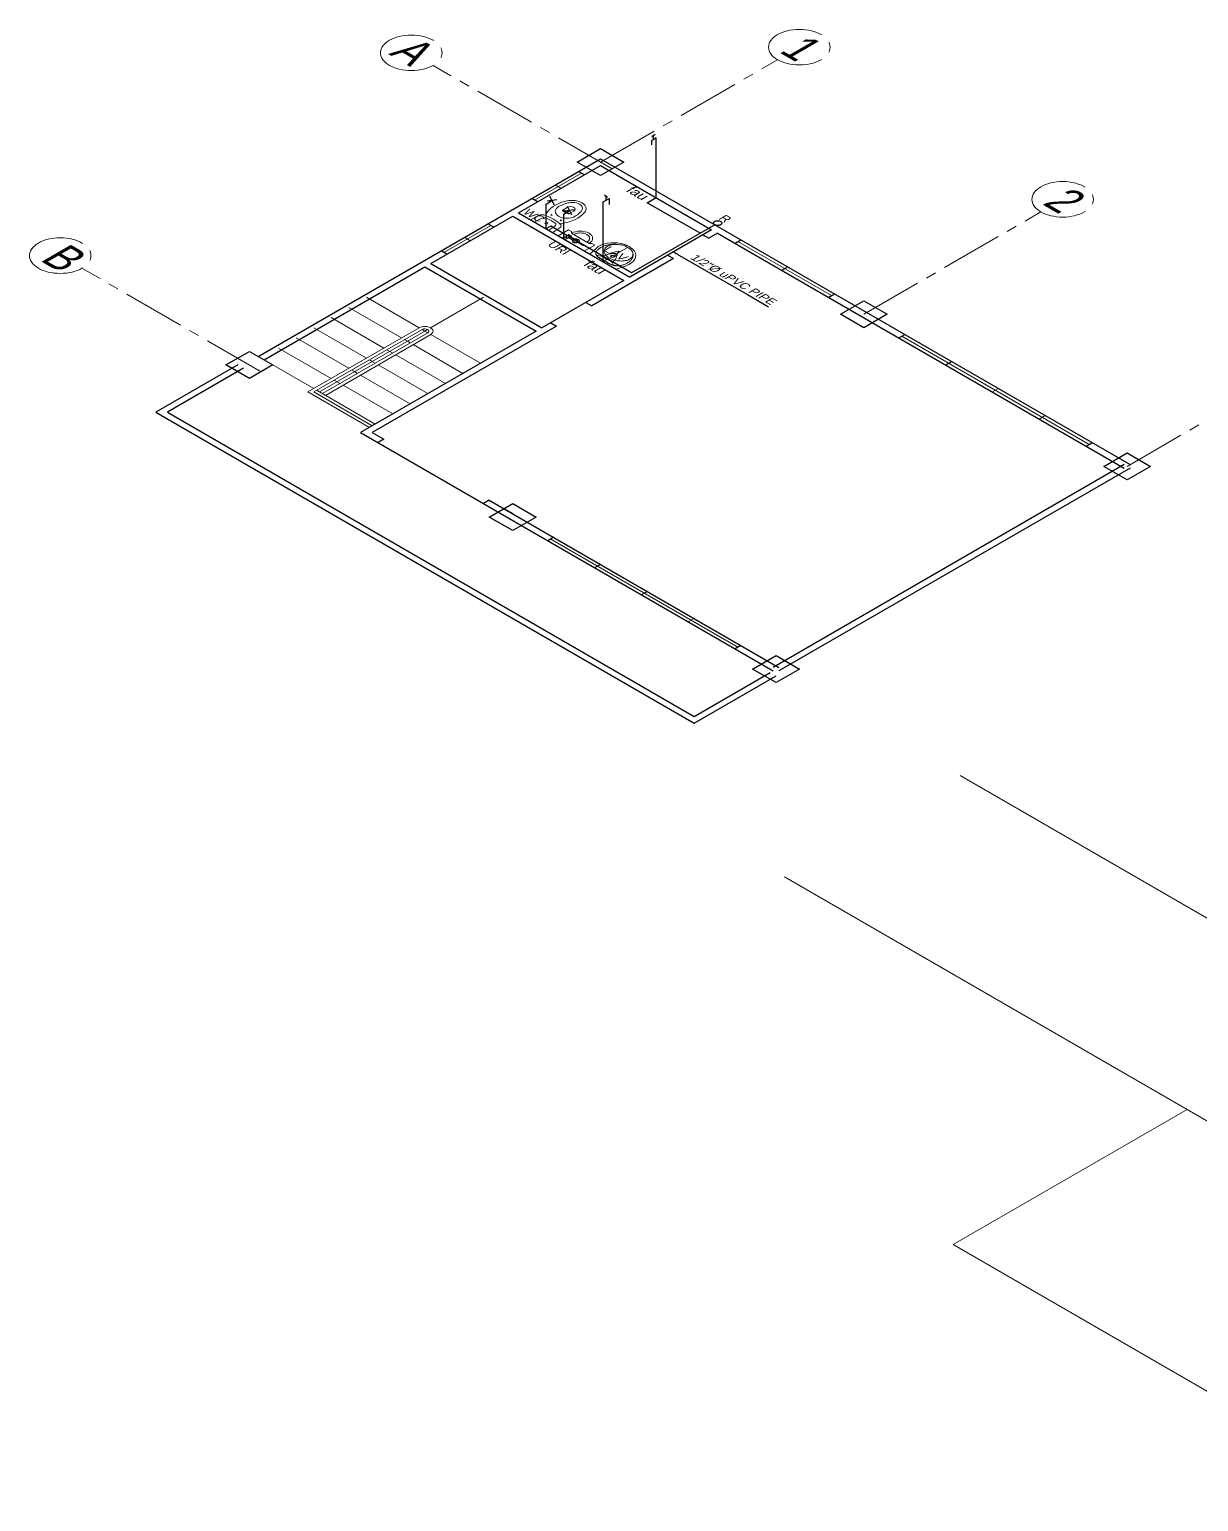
# Model space of a CAD drawing. Header units: metres. Extents: x -460 to 31334, y -1777 to 24987.
# Drawn here: x 65.62 to 79.75, y -921.31 to -903.53 of the extents above; entities that cross this region are included whole.
import ezdxf
from ezdxf import colors
from ezdxf.entities.mleader import LeaderData, LeaderLine
from ezdxf.enums import TextEntityAlignment as Align
from ezdxf.math import Vec2, Vec3

# ---------------------------------------------------------------- set-up
doc = ezdxf.new("R2010")
doc.units = ezdxf.units.M
doc.header["$MEASUREMENT"] = 0
for name, pattern in [('ACAD_ISO04W100', [30, 24, -3, 0, -3]), ('CENTER2', [1.125, 0.75, -0.125, 0.125, -0.125]), ('HIDDEN', [0.375, 0.25, -0.125])]:
    doc.linetypes.add(name, pattern=pattern)
for name, color, linetype, lineweight, true_color in [('00000000', 253, 'Continuous', 5, 0x828282), ('DW', 7, 'Continuous', 9, 0xff0a0a), ('WATER LINE', 7, 'ACAD_ISO04W100', 30, 0x0544ff)]:
    doc.layers.add(name, color=color, linetype=linetype, lineweight=lineweight, true_color=true_color)
for name, color, linetype in [('01 FURNITURE', 8, 'Continuous'), ('8', 8, 'Continuous'), ('FURN', 8, 'Continuous'), ('wall', 7, 'Continuous')]:
    doc.layers.add(name, color=color, linetype=linetype)
for name, color, linetype, lineweight in [('Arch_Door', 1, 'Continuous', 18), ('COLUMNS', 5, 'Continuous', 25), ('fix', 8, 'Continuous', 13)]:
    doc.layers.add(name, color=color, linetype=linetype, lineweight=lineweight)
doc.styles.add('AN100', font='ARIALN.TTF', dxfattribs={"height": 0.25})
doc.styles.add('ATTR', font='romans.shx', dxfattribs={"width": 0.8, "height": 1.199999999999995})
doc.styles.add('SAM', font='arial.ttf', dxfattribs={"height": 0.15})
doc.styles.get("Standard").update_dxf_attribs({"font": 'arial.ttf'})

# ---------------------------------------------------------------- blocks, each defined once
blk = doc.blocks.new('A$C1BDC7D92')
at = {"layer": 'fix', "linetype": 'Continuous', "transparency": 33554687}
for p, q in [((0.04254530193512096, 0.4785919977120443), (0.007283550179579379, 0.3317245532093125)), ((0.5225669771348862, 0.4785919977121011), (0.04254530193512096, 0.4785919977120443)), ((0.5225669771348862, 0.4785919977121011), (0.5578287288904562, 0.3317245532093693))]:
    blk.add_line(p, q, dxfattribs=at)
at = {"layer": 'fix', "transparency": 33554687}
for p, q in [((0.1929280256492802, 0.4022340186863289), (0.122052746902682, 0.4382214849903221)), ((0.3721887992942357, 0.4022340186863289), (0.4430255676618344, 0.438203018851425))]:
    blk.add_line(p, q, dxfattribs=at)
at = {"layer": 'fix', "linetype": 'Continuous', "transparency": 33554687}
for points in [[(0.1381236815637124, 0.07500706527349621), (0.1274796012439197, 0.0827453431808749), (0.1183589773842755, 0.09082338391198164), (0.1096415937008715, 0.0993472499968675), (0.1096415937008715, 0.0993472499968675), (0.1013520874147105, 0.1082980277752768), (0.09350725234858714, 0.1176539771372518), (0.08612183314912158, 0.1273924864842115), (0.07921057446293389, 0.1374910148786626), (0.07278831515165507, 0.1479270449369778), (0.06686977630818092, 0.1586780121680249), (0.06146974968663699, 0.1697213756342535), (0.05660300348739611, 0.181034570844588), (0.05660300348739611, 0.181034570844588), (0.05228341086836963, 0.1925947977703117), (0.04852126481773666, 0.2043782200179294), (0.04532596328115801, 0.2163607892100572), (0.04270688065059858, 0.2285184334155588), (0.040673414871776, 0.2408270571497155), (0.03923494033659836, 0.2532625649276383), (0.03840085499081169, 0.2658009083719435), (0.03818053322629567, 0.2784180155516651), (0.03818053322629567, 0.2784180155516651), (0.0385772725678919, 0.2910762475764272), (0.03956987464187023, 0.3036837919341906), (0.0411310170997865, 0.3161353398148776), (0.04323344825456843, 0.3283255117472663), (0.04584979865026639, 0.3401489753675264), (0.04895281659977968, 0.3515003747581318), (0.05251517975469255, 0.3622744011090049), (0.05650958932039885, 0.3723656513952278), (0.05650958932039885, 0.3723656513952278), (0.06091159650577538, 0.3816922998939276), (0.06570803476543574, 0.3902663119095564), (0.07088863466492512, 0.3981232064949722), (0.07644310321612124, 0.4052984320418318), (0.08236112387712069, 0.4118274840492973), (0.08863240365980118, 0.4177458344628349), (0.09524667312973634, 0.4230889552277404), (0.1021935921913268, 0.4278923418431759), (0.1021935921913268, 0.4278923418431759), (0.1094531401582231, 0.432189275756059), (0.11696612646017, 0.4360042293110951), (0.1246636328287138, 0.4393595550156988), (0.1324767409954575, 0.442277581823646), (0.1403364855844416, 0.4447805680272836), (0.1481739954347745, 0.4468908661340834), (0.1559202816167158, 0.4486307815439545), (0.1635064494155927, 0.4500226196568633), (0.1635064494155927, 0.4500226196568633), (0.1708835776955482, 0.4510921953813067), (0.1780828280659819, 0.451879149676131), (0.1851553357151658, 0.4524266330088835), (0.1921522829387925, 0.4527778429543901), (0.1991248284788583, 0.4529758828727495), (0.2061241075235785, 0.453063903231282), (0.2132013494762361, 0.4530850780512878), (0.2204076424175128, 0.4530825578002009), (0.2204076424175128, 0.4530825578002009), (0.2277779636641242, 0.4530915788859033), (0.2352822115253446, 0.4531157450319938), (0.2428741028851391, 0.4531508401174165), (0.2505073310737203, 0.453192577359971), (0.2581355894213857, 0.4532366699773434), (0.2657125712582911, 0.4532788782948387), (0.2731919934684868, 0.4533149155302567), (0.2805275493821568, 0.453340542008732), (0.2805275493821568, 0.453340542008732), (0.2876887604485887, 0.4533526721892827), (0.2947085548083521, 0.4533531668179762), (0.30163575938235, 0.4533451585434705), (0.3085191539839229, 0.453331662245489), (0.3154075184264684, 0.4533158341264425), (0.3223496089695743, 0.4533006890660545), (0.3293942760878963, 0.4532893361592301), (0.3365902524872695, 0.4532848845007607), (0.3365902524872695, 0.4532848845007607), (0.3439748473055317, 0.4532829530933782), (0.3515393927631862, 0.4532496245390689), (0.3592637739589293, 0.4531435149015692), (0.3671277817764178, 0.4529232637983114), (0.3751112777606238, 0.4525474637392222), (0.3831941470102151, 0.4519747778955434), (0.3913561568551245, 0.4511637987770882), (0.3995772159478292, 0.450073213108908), (0.3995772159478292, 0.450073213108908), (0.4078329932659699, 0.4486646753882155), (0.4160824817332127, 0.4469122058303014), (0.4242805288135116, 0.444792910191552), (0.4323819819707637, 0.4422838942282397), (0.4403416651151133, 0.4393622401430548), (0.4481144492642386, 0.4360050301385172), (0.4556551818820651, 0.4321893699710699), (0.4629186868787087, 0.4278923418431759), (0.4629186868787087, 0.4278923418431759), (0.4698656059402992, 0.4230889552277404), (0.4764798754102344, 0.4177458344628349), (0.4827511551929149, 0.4118274840492973), (0.4886691758539143, 0.4052984320418318), (0.4942236444051105, 0.3981232064949722), (0.4994042443045998, 0.3902663119095564), (0.5042006825642602, 0.3816922998939276), (0.5086026897496367, 0.3723656513952278), (0.5086026897496367, 0.3723656513952278), (0.512597099315343, 0.3622744011090617), (0.5161594624702559, 0.3515003747581886), (0.5192624804197692, 0.3401489753675833), (0.5218788308154672, 0.3283255117473232), (0.5239812619702491, 0.3161353398149345), (0.5255424044281938, 0.3036837919342474), (0.5265350065021721, 0.2910762475764841), (0.5269317458437683, 0.278418015551722), (0.5269317458437683, 0.278418015551722), (0.5267114240792523, 0.2658009083720003), (0.5258773387334372, 0.2532625649276952), (0.5244388641982596, 0.2408270571497724), (0.522405398419437, 0.2285184334156156), (0.5197863157888776, 0.216360789210114), (0.5165910142523273, 0.2043782200179862), (0.512828868201666, 0.1925947977703686), (0.5085092755826679, 0.181034570844588), (0.5085092755826679, 0.181034570844588), (0.503642529383427, 0.1697213756342535), (0.4982425027618547, 0.1586780121680249), (0.4923239639184089, 0.1479270449369778), (0.4859017046071301, 0.1374910148786626), (0.4789904459209424, 0.1273924864842115), (0.4716050267214769, 0.1176539771372518), (0.4637601916553535, 0.1082980277752199), (0.4554706853691926, 0.0993472499968675), (0.4554706853691926, 0.0993472499968675), (0.4467533016857885, 0.09082338391198164), (0.4376326778261443, 0.0827453431808749), (0.4269885975063517, 0.07500706527349621)], [(0.2825561395350178, 0.2341109883783474), (0.2825561395350178, 0.1687393727471544), (0.2825561395350178, 0.1034894122275887), (0.2825561395350462, 0.02549093816480763)]]:
    blk.add_lwpolyline(points, dxfattribs=at)
blk.add_lwpolyline([(0.3098981788576225, 0.2470679054892457, 0.133789), (0.3750050032468835, 0.3929243288865791, 0.453405), (0.363330469979104, 0.4062504274531875), (0.2017863549644119, 0.4062504274531875, 0.453405), (0.1901118216966324, 0.3929243288865791, 0.133789), (0.2552186460859218, 0.2470679054892457)], format="xyb", dxfattribs=at)
blk.add_lwpolyline([(0.2825561395350462, 0.02549093816480763, -0.08275700000000001), (0.2027402582294258, 0.03879268215536058, -0.09052400000000001), (0.1381236815637124, 0.07500706527349621, -0.104224), (0.09318743954995057, 0.1315275825903655, -0.116526), (0.07829779604298892, 0.1945495940288424, -0.116526), (0.09318743954992215, 0.2575716290210721, -0.104224), (0.1381236815637124, 0.3140921463379414, -0.09052400000000001), (0.2027402582293973, 0.350306529456077, -0.08275700000000001), (0.2825561395350178, 0.3636082734466299, -0.08275700000000001), (0.3623720208406382, 0.350306529456077, -0.09052400000000001), (0.4269885975063232, 0.3140921463379414, -0.104224), (0.4719248395201134, 0.2575716290210721, -0.116526), (0.4868144830270467, 0.1945495940288424, -0.116526), (0.4719248395201134, 0.1315275825903655, -0.104224), (0.4269885975063517, 0.07500706527349621, -0.09052400000000001), (0.3623720208406667, 0.03879268215536058, -0.08275700000000001)], format="xyb", close=True, dxfattribs=at)
at = {"layer": 'fix', "transparency": 33554687}
for points in [[(0.1598931159487051, 0.02495838790866856), (0.1703438670998878, 0.02120015178030599), (0.1795558795041643, 0.01804208872027857), (0.1877178657953209, 0.01541144119920546), (0.1950185621610387, 0.01323547524123114), (0.2016466341276555, 0.01144143331703162), (0.2077908414365766, 0.009956557897112361), (0.2136398731678923, 0.008708091451978817), (0.2193824184017501, 0.007623300005946021), (0.2252041513384313, 0.006637010336646654), (0.2312783333527477, 0.005714504218531147), (0.2377751638321115, 0.004828671287043562), (0.2448648657177728, 0.003952377623704706), (0.2527175912896666, 0.003058489310149071), (0.261503587042796, 0.002119895981763875), (0.2713930288108486, 0.001109463720126769), (0.2825561395350462, 8.216051128329127e-08)], [(0.4052191631213873, 0.02495838790866856), (0.3947684119701762, 0.02120015178030599), (0.3855563995659281, 0.01804208872027857), (0.3773944132747715, 0.01541144119920546), (0.3700937169090253, 0.01323547524123114), (0.3634656449424085, 0.01144143331703162), (0.3573214376334874, 0.009956557897112361), (0.3514724059021717, 0.008708091451978817), (0.3457298606683139, 0.007623300005946021), (0.3399081277316327, 0.006637010336646654), (0.3338339457173447, 0.005714504218531147), (0.3273371152379809, 0.004828671287043562), (0.3202474133523197, 0.003952377623704706), (0.3123946877803974, 0.003058489310149071), (0.3036086920272965, 0.002119895981763875), (0.2937192502592438, 0.001109463720126769), (0.2825561395350462, 8.216051128329127e-08)]]:
    blk.add_lwpolyline(points, dxfattribs=at)
at = {"layer": 'fix', "linetype": 'Continuous', "transparency": 33554687}
for radius in [0.02641541129848599, 0.0184907996858145]:
    blk.add_circle((0.2825561395350178, 0.3068917889413001), radius, dxfattribs=at)
for centre, radius, start, end in [((0.2667068927559342, 0.2694390203824923), 0.26679571299908, 166.4992690000541, 246.3994460000254), ((0.2825584242486343, 0.2694416112948375), 0.03533062291649003, 219.2954309999729, 320.7045690000346), ((0.2984053863141298, 0.2694390203824923), 0.26679571299908, 293.6005539999817, 13.50073099995299)]:
    blk.add_arc(centre, radius, start, end, dxfattribs=at)
at = {"layer": 'fix', "transparency": 33554687, "text_generation_flag": 4, "flags": 1}
for tag, p in [('ASCOLOR', (0.2825561395350178, 0.4687779279395841)), ('ASCATNO', (0.2825561395350178, 0.4785919977121011)), ('ASNAME', (0.2825561395350178, 0.4736849746027474))]:
    blk.add_attdef(tag, text='', height=0.002944218576374169, rotation=180.0000000000033, dxfattribs=at).set_placement(p, align=Align.MIDDLE)
blk = doc.blocks.new('A$C760102CB')
at = {"layer": 'fix', "transparency": 33554687}
for p, q in [((0.07077449984353734, 0.6902958140708506), (0.07714001071144594, 0.5789642531890422)), ((0.3084237073126133, 0.5783986963797361), (0.315333615806594, 0.689697794849053))]:
    blk.add_line(p, q, dxfattribs=at)
for points in [[(0.01096697901812149, 0.5520758759230375, 0.3135723982322037), (0.04619371872831834, 0.5071372089441866, 0.1489832396669294), (0.3390183547089691, 0.506421166472137, 0.3135723982322046), (0.3744644483595039, 0.5511870174668729), (0.3830534897788311, 0.6895321998745203), (0.003054625871300232, 0.6904614090453833)], [(0.3333941374949063, 0.2560034436173737, 0.9972522831424578), (0.05059318528947188, 0.2566949755419046, 0.05426793623571444), (0.05882957047288073, 0.1771939669270068, 0.04023542247794955), (0.07494108896207763, 0.1236121447291225, 0.1199677740123445), (0.1119745953983511, 0.07077301689423621, 0.1815163487251611), (0.1914663592397119, 0.04070971184410155, 0.1815163487251775), (0.2711041989314253, 0.07038389798253775, 0.1199677740123248), (0.3083956754344399, 0.1230412793811411, 0.04023542247800425), (0.3247690464413608, 0.1765436665154994, 0.05426793623566524)], [(0.2483492373066838, 0.2714048284105957, 0.3539670662882815), (0.2404575609180029, 0.2812045100145042, 0.1053764790240171), (0.1433321696749772, 0.2814420103095472, 0.3539670662882806), (0.1353926617230172, 0.2716810405254364), (0.1352004039144958, 0.1930574683938175, 0.9999999999999999), (0.2481569794981624, 0.1927812560461462)]]:
    blk.add_lwpolyline(points, format="xyb", close=True, dxfattribs=at)
blk.add_lwpolyline([(0.07178464979369892, 0.4999969785567373, 0.2041988174481841), (0.00918933055800153, 0.1766095110215247, 0.04023542247794901), (0.02765124342840863, 0.1152110183611512, 0.1199677740123337), (0.07847709609632147, 0.04269307502545416, 0.1815163487251727), (0.1913668092383887, -1.132721081376076e-06, 0.1815163487251727), (0.3044639709914918, 0.04214047058485448, 0.1199677740123337), (0.3556438691957737, 0.1144089796580374, 0.04023542247794901), (0.3744058344091172, 0.1757164488080889, 0.2041988174481842), (0.3133928098759498, 0.4994061752222478)], format="xyb", dxfattribs=at)
for centre, radius in [((0.1928519101493293, 0.6073289376217872), 0.0175), ((0.1124423856526846, 0.4399522156454623), 0.0075), ((0.2724419071018929, 0.4395609695930034), 0.0075)]:
    blk.add_circle(centre, radius, dxfattribs=at)
for centre, radius, start, end in [((0.1270584825106198, 0.5818183997180313), 0.05000000000000427, 183.2723897021073, 260.6543992621866), ((0.2585197903827066, 0.581496937898919), 0.05000000000000433, 279.0653911296747, 356.4474006897433), ((0.1937809158262098, 0.9872444726061076), 0.4608797678611249, 260.6543992621928, 279.0653911296685), ((0.1913376653246814, 0.05345720308832824), 0.219076441019784, 74.92018441197983, 104.7996059798708)]:
    blk.add_arc(centre, radius, start, end, dxfattribs=at)
blk = doc.blocks.new('Urinal Toilet 2 PV')
for p, q in [((3.850000000000136, 0), (6.650000000000091, 0)), ((-9, -7), (-7, -7)), ((-7, -7), (-6, -6)), ((-6, -6), (6, -6)), ((-0.9800000000000182, -2.650099999999952), (-4.899999999999864, -2.650099999999952)), ((-4.899999999999864, -3.350000000000023), (-0.9800000000000182, -3.350000000000023)), ((0.7730000000001382, -2.299999999999955), (4.549999999999955, -2.299999999999955)), ((4.549999999999955, -3.700000000000045), (0.7840000000001055, -3.700000000000045)), ((4.200000000000045, -0.3500000000000227), (6.299999999999955, -0.3500000000000227)), ((4.200000000000045, -1.600000000000023), (4.200000000000045, -1.950000000000045)), ((6.299999999999955, -1.600000000000023), (4.200000000000045, -1.600000000000023)), ((4.200000000000045, -1.950000000000045), (6.299999999999955, -1.950000000000045)), ((4.200000000000045, -4.049999999999955), (4.200000000000045, -4.400099999999952)), ((6.299999999999955, -4.049999999999955), (4.200000000000045, -4.049999999999955)), ((4.200000000000045, -4.400099999999952), (6.299999999999955, -4.400099999999952)), ((4.549999999999955, -0.3500000000000227), (4.549999999999955, -1.600000000000023)), ((4.549999999999955, -1.950000000000045), (4.549999999999955, -4.049999999999955)), ((5.950000000000045, -1.600000000000023), (5.950000000000045, -0.3500000000000227)), ((5.950000000000045, -4.049999999999955), (5.950000000000045, -1.950000000000045)), ((6, -6), (7, -7)), ((6.299999999999955, -1.950000000000045), (6.299999999999955, -1.600000000000023)), ((6.299999999999955, -4.400099999999952), (6.299999999999955, -4.049999999999955)), ((7, -7), (9, -7))]:
    blk.add_line(p, q)
blk.add_lwpolyline([(-9, -7), (-9, 0), (9, 0), (9, -7)])
blk.add_circle((0, -3), 1.05)
for centre, radius, start, end in [((4.215000000000146, 0.01539999999999964), 0.3656898, 182.4084, 267.5916), ((6.285000000000082, 0.01539999999999964), 0.3656898, 272.4084, 357.5916), ((0, -6), 6, 180, 0), ((-4.899999999999864, -3), 0.35, 90, 270), ((0, -6), 4.5, 180, 0), ((0, -3), 1.75, 22.85047, 168.577), ((0, -3), 1.75, 191.8763, 336.5863)]:
    blk.add_arc(centre, radius, start, end)
at = {"style": 'ATTR', "width": 0.8, "flags": 9}
blk.add_attdef('ESTCODE', (0, 0), '', height=3.60021972795974e-07, dxfattribs=at)

msp = doc.modelspace()

# ---------------------------------------------------------------- hatches: boundary and pattern name
at = {"layer": 'COLUMNS', "true_color": 0x808080, "extrusion": (0, 0.8164965809277261, 0.5773502691896257)}
h = msp.add_hatch(color=8, dxfattribs=at)
h.dxf.hatch_style = 1
h.paths.add_polyline_path([(-72.51749586560538, 1016.039129164975), (-72.80033857808007, 1016.32197187745), (-72.5174958656055, 1016.604814589925), (-72.23465315313081, 1016.32197187745)])
h = msp.add_hatch(color=8, dxfattribs=at)
h.dxf.hatch_style = 1
h.paths.add_polyline_path([(-75.69947638094493, 1019.221109680315), (-75.9823190934195, 1019.503952392789), (-75.69947638094493, 1019.786795105264), (-75.41663366847035, 1019.503952392789)])
h = msp.add_hatch(color=8, dxfattribs=at)
h.dxf.hatch_style = 1
h.paths.add_polyline_path([(-68.27485517848606, 1020.281769852095), (-68.55769789096075, 1020.564612564569), (-68.27485517848618, 1020.847455277044), (-67.99201246601149, 1020.564612564569)])
h = msp.add_hatch(color=8, dxfattribs=at)
h.dxf.hatch_style = 1
h.paths.add_polyline_path([(-78.88145689628436, 1022.403090195654), (-79.16429960875894, 1022.685932908129), (-78.88145689628436, 1022.968775620603), (-78.59861418380979, 1022.685932908129)])
h = msp.add_hatch(color=8, dxfattribs=at)
h.dxf.hatch_style = 1
h.paths.add_polyline_path([(-71.45683569382561, 1023.463750367434), (-71.73967840630019, 1023.746593079909), (-71.45683569382561, 1024.029435792383), (-71.17399298135103, 1023.746593079909)])
h = msp.add_hatch(color=8, dxfattribs=at)
h.dxf.hatch_style = 1
h.paths.add_polyline_path([(-74.63881620916504, 1026.645730882773), (-74.92165892163962, 1026.928573595248), (-74.63881620916504, 1027.211416307723), (-74.35597349669047, 1026.928573595248)])

# ---------------------------------------------------------------- linework, layer by layer
at = {"color": 8, "lineweight": 9, "ltscale": 10, "true_color": 0x808080, "extrusion": (0, 0.8164965809277261, 0.5773502691896258)}
for points, elevation in [([(-70.32556099874262, 1019.78689126008), (-69.68906874085906, 1019.150399002197)], -389.9073820371593), ([(-70.46436853747377, 1019.789312767955), (-71.10328230323216, 1019.150399002197)], -389.9073820371593), ([(-70.39617552204561, 1019.857505783383), (-69.12338331591002, 1021.130297989519)], -389.9073820371593), ([(-70.21939882674894, 1020.104993156799), (-70.18404348768968, 1020.069637817739)], -389.9073820371594), ([(-70.39617552204561, 1019.857505783383), (-70.36082018298623, 1019.822150444324)], -389.9073820371594), ([(-70.39617552204561, 1019.857505783383), (-70.42901442330674, 1019.824666882122)], -389.9073820371592), ([(-70.43153086110487, 1019.892861122443), (-70.39617552204561, 1019.857505783383)], -389.9073820371594), ([(-71.06792696417278, 1020.529257225511), (-70.46679004534849, 1019.928120306686)], -389.9073820371593), ([(-70.00726679239301, 1020.317125191154), (-69.97191145333375, 1020.281769852095)], -389.9073820371593), ([(-70.64366289546092, 1020.953521294222), (-70.04262213145239, 1020.352480530214)], -389.9073820371593), ([(-70.85579492981685, 1020.741389259867), (-70.25475416580832, 1020.140348495858)], -389.9073820371593), ([(-69.58300272368115, 1020.741389259867), (-69.54764738462188, 1020.706033920807)], -389.9073820371593), ([(-69.79513475803708, 1020.52925722551), (-69.75977941897781, 1020.493901886451)], -389.9073820371593), ([(-70.43153086110499, 1021.165653328578), (-69.83049009709646, 1020.56461256457)], -389.9073820371594), ([(-69.37087068932522, 1020.953521294222), (-69.33551535026595, 1020.918165955163)], -389.9073820371593), ([(-70.00726679239312, 1021.58991739729), (-69.4062260283846, 1020.988876633282)], -389.9073820371594), ([(-70.21939882674906, 1021.377785362934), (-69.61835806274053, 1020.776744598926)], -389.9073820371593), ([(-69.7951347580372, 1021.802049431646), (-69.12338331591002, 1021.130297989519)], -389.9073820371593)]:
    msp.add_lwpolyline(points, dxfattribs=dict(at, elevation=elevation))
at = {"color": 8, "linetype": 'HIDDEN', "lineweight": 9, "ltscale": 10, "true_color": 0x808080, "extrusion": (0, 0.8164965809277261, 0.5773502691896258)}
for points, elevation in [([(-70.11333280957092, 1019.99892713962), (-69.47693670650312, 1019.362531036553)], -389.9073820371593), ([(-69.9012007752151, 1020.211059173976), (-69.26480467214719, 1019.574663070909)], -389.9073820371594), ([(-69.47693670650324, 1020.635323242688), (-68.84054060343533, 1019.99892713962)], -389.9073820371594), ([(-69.68906874085906, 1020.423191208333), (-69.05267263779126, 1019.786795105264)], -389.9073820371593), ([(-70.18404348768968, 1020.069637817739), (-70.1486881486303, 1020.03428247868)], -389.9073820371593), ([(-69.26480467214719, 1020.847455277044), (-68.6284085690794, 1020.211059173976)], -389.9073820371593), ([(-69.97191145333375, 1020.281769852095), (-69.93655611427437, 1020.246414513036)], -389.9073820371594), ([(-69.05267263779137, 1021.0595873114), (-68.41627653472347, 1020.423191208332)], -389.9073820371594), ([(-69.54764738462188, 1020.706033920807), (-69.5122920455625, 1020.670678581748)], -389.9073820371593), ([(-69.75977941897781, 1020.493901886451), (-69.72442407991844, 1020.458546547392)], -389.9073820371594), ([(-69.33551535026595, 1020.918165955163), (-69.30016001120657, 1020.882810616104)], -389.9073820371594), ([(-69.12338331591002, 1021.130297989519), (-69.08802797685064, 1021.094942650459)], -389.9073820371593)]:
    msp.add_lwpolyline(points, dxfattribs=dict(at, elevation=elevation))
at = {"color": 8, "lineweight": 5, "ltscale": 10, "true_color": 0x808080, "extrusion": (0, 0.8164965809277261, 0.5773502691896258), "elevation": -389.9073820371593}
for points in [[(-70.32556099874262, 1019.78689126008, -0.9657080758824064), (-70.46679004534849, 1019.928120306686, -0.9288243907386595)], [(-70.36082018298623, 1019.822150444324, -0.928824390738871), (-70.43153086110487, 1019.892861122443, 0.3686099912507382)]]:
    msp.add_lwpolyline(points, format="xyb", dxfattribs=at)
at = {"color": 8, "lineweight": 5, "ltscale": 10, "true_color": 0x808080, "extrusion": (0, 0.8164965809277261, 0.5773502691896258)}
for points, elevation in [([(-69.72442407991855, 1021.872760109765), (-68.98196195967262, 1021.130297989519), (-70.32546484392697, 1019.786795105265)], -389.9073820371594), ([(-70.36082018298623, 1019.822150444324), (-69.05267263779126, 1021.130297989519), (-69.75977941897781, 1021.837404770705)], -389.9073820371593), ([(-70.43153086110487, 1019.892861122443), (-69.15873865496928, 1021.165653328578)], -389.9073820371593), ([(-70.46688620016425, 1019.928216461502), (-69.19409399402866, 1021.201008667638)], -389.9073820371594)]:
    msp.add_lwpolyline(points, dxfattribs=dict(at, elevation=elevation))
at = {"color": 8, "true_color": 0x808080, "extrusion": (0, 0.8164965809277261, 0.5773502691896258), "elevation": -389.9073820371594}
for points in [[(-68.133433822249, 1020.56461256457), (-67.14348432858742, 1021.554562058231), (-73.64886671550357, 1028.059944445147), (-74.63881620916516, 1027.069994951486)], [(-68.20414450036765, 1020.635323242688), (-67.28490568482482, 1021.554562058231), (-73.64886671550369, 1027.91852308891), (-74.56810553104651, 1026.999284273367)]]:
    msp.add_lwpolyline(points, dxfattribs=at)
at = {"layer": '00000000', "extrusion": (0, 0.8164965809277261, 0.5773502691896258)}
for points, elevation in [([(-81.72858579465662, 1034.018343202369), (-76.86449557953415, 1029.154252987247)], -389.9073820371593), ([(-74.74317523597495, 1031.275573330806), (-79.6072654510973, 1036.139663545928)], -389.9073820371594), ([(-79.6072654510973, 1036.139663545929), (-76.77883832635109, 1038.968090670675), (-82.15284986336883, 1044.342102207693), (-84.98127698811504, 1041.513675082947)], -389.9073820371593), ([(-84.98127698811504, 1041.513675082947), (-79.6072654510973, 1036.139663545928)], -389.9073820371594)]:
    msp.add_lwpolyline(points, dxfattribs=dict(at, elevation=elevation))
at = {"layer": '01 FURNITURE', "color": 8, "linetype": 'CENTER2', "lineweight": 9, "true_color": 0x808080, "extrusion": (0, 0.8164965809277261, 0.5773502691896258)}
for p, q in [((72.51749586553899, -905.1318083584226, 604.7102831812377), (74.65815787632073, -903.8958965703941, 602.9624399687111)), ((75.69947637699852, -906.9689256684679, 607.3083593967741), (77.83982750711971, -905.7331933674724, 605.5607700172438)), ((78.88145689190151, -908.8060429753034, 609.9064356077713), (81.02149713686106, -907.5704901639397, 608.1591000649125))]:
    msp.add_line(p, q, dxfattribs=at)
for points, elevation in [([(-72.65891721494995, 1016.46339324058), (-70.49401342493832, 1014.298489450569)], -389.9073820371593), ([(-68.41824866355603, 1020.708006041445), (-66.25137274880922, 1018.541130126698)], -389.9073820371594)]:
    msp.add_lwpolyline(points, dxfattribs=dict(at, elevation=elevation))
for centre in [(-74.92114445471304, 1013.918323288279, -389.9073820371594), (-70.23102717520283, 1014.035503200833, -389.9073820371593), (-78.10281060119985, 1017.100611204409, -389.9073820371594), (-65.98838649907373, 1018.278143876962, -389.9073820371595)]:
    msp.add_circle(centre, 0.371918721093607, dxfattribs=at)
at = {"layer": 'COLUMNS', "color": 8, "true_color": 0x808080, "extrusion": (0, 0.8164965809277261, 0.5773502691896258)}
for points, elevation in [([(-72.51749586560527, 1016.039129164976), (-72.80033857807985, 1016.321971877451), (-72.51749586560527, 1016.604814589925), (-72.2346531531307, 1016.321971877451)], -389.9073820371594), ([(-75.6994763809447, 1019.221109680316), (-75.98231909341928, 1019.50395239279), (-75.6994763809447, 1019.786795105264), (-75.41663366847013, 1019.50395239279)], -389.9073820371593), ([(-68.27485517848595, 1020.281769852095), (-68.55769789096053, 1020.56461256457), (-68.27485517848595, 1020.847455277044), (-67.99201246601137, 1020.56461256457)], -389.9073820371594), ([(-78.88145689628413, 1022.403090195655), (-79.16429960875871, 1022.685932908129), (-78.88145689628413, 1022.968775620604), (-78.59861418380956, 1022.685932908129)], -389.9073820371592), ([(-71.45683569382538, 1023.463750367435), (-71.73967840629996, 1023.746593079909), (-71.45683569382538, 1024.029435792384), (-71.1739929813508, 1023.746593079909)], -389.9073820371596), ([(-74.63881620916482, 1026.645730882774), (-74.92165892163939, 1026.928573595249), (-74.63881620916482, 1027.211416307724), (-74.35597349669024, 1026.928573595249)], -389.9073820371594)]:
    msp.add_lwpolyline(points, close=True, dxfattribs=dict(at, elevation=elevation))
at = {"layer": 'DW', "color": 8, "true_color": 0x808080, "extrusion": (0, 0.8164965809277261, 0.5773502691896258)}
for points, elevation in [([(-72.28768616171953, 1016.551781581336), (-71.72200073677038, 1017.117467006286)], -389.9073820371594), ([(-72.04019878830422, 1016.86997963287), (-71.96948811018558, 1016.799268954752)], -389.9073820371593), ([(-70.62598522593123, 1018.213482517124), (-71.1916706508805, 1017.647797092176)], -389.9073820371593), ([(-70.94418327746507, 1017.965995143709), (-70.87347259934643, 1017.895284465591)], -389.9073820371594), ([(-74.17919680139335, 1017.983672813239), (-75.31056765129188, 1019.115043663138)], -389.9073820371593), ([(-74.70952688728335, 1018.584713577248), (-74.78023756540188, 1018.514002899129)], -389.9073820371594), ([(-78.42183748851267, 1022.226313500358), (-76.15909578871572, 1019.963571800562)], -389.9073820371594), ([(-76.68942587460572, 1020.56461256457), (-76.76013655272425, 1020.493901886452)], -389.9073820371593), ([(-77.25511129955498, 1021.130297989519), (-77.32582197767351, 1021.059587311401)], -389.9073820371593), ([(-77.82079672450413, 1021.695983414469), (-77.89150740262266, 1021.62527273635)], -389.9073820371594), ([(-74.17919680139369, 1026.468954187477), (-71.91645510159674, 1024.206212487681)], -389.9073820371593), ([(-72.51749586560538, 1024.73654257357), (-72.44678518748674, 1024.807253251689)], -389.9073820371594), ([(-73.08318129055465, 1025.30222799852), (-73.01247061243589, 1025.372938676638)], -389.9073820371594), ([(-73.6488667155038, 1025.867913423469), (-73.57815603738516, 1025.938624101587)], -389.9073820371592)]:
    msp.add_lwpolyline(points, dxfattribs=dict(at, elevation=elevation))
at = {"layer": 'wall', "color": 8, "true_color": 0x808080, "extrusion": (0, 0.8164965809277261, 0.5773502691896258)}
for points, elevation in [([(-68.38092119566386, 1020.387835869273), (-72.51749586560516, 1016.251261199332), (-78.9168122353434, 1022.65057756907)], -389.9073820371593), ([(-71.52754637194391, 1017.382632049231), (-72.51749586560516, 1016.392682555569), (-73.86099874985962, 1017.736185439824)], -389.9073820371593), ([(-72.3230415007788, 1016.587136920396), (-72.25233082266016, 1016.516426242277)], -389.9073820371594), ([(-71.75735607582965, 1017.152822345345), (-71.686645397711, 1017.082111667226)], -389.9073820371593), ([(-70.46688620016414, 1018.44329222101), (-71.45683569382538, 1017.453342727349)], -389.9073820371594), ([(-71.22702598993976, 1017.683152431235), (-71.15631531182112, 1017.612441753116)], -389.9073820371593), ([(-71.45683569382538, 1017.453342727349), (-72.80033857807985, 1018.796845611603)], -389.9073820371593), ([(-71.52754637194391, 1017.382632049231), (-72.87104925619838, 1018.726134933485)], -389.9073820371593), ([(-73.86099874985962, 1017.736185439824), (-72.87104925619838, 1018.726134933485)], -389.9073820371593), ([(-73.7549327326816, 1017.842251457002), (-73.82564341080024, 1017.912962135121)], -389.9073820371593), ([(-73.93170942797826, 1017.806896117942), (-73.82564341080024, 1017.912962135121)], -389.9073820371593), ([(-73.93170942797826, 1017.806896117942), (-78.84610155722476, 1022.721288247189)], -389.9073820371592), ([(-70.6613405649905, 1018.248837856184), (-70.59062988687185, 1018.178127178065)], -389.9073820371594), ([(-74.14384146233408, 1018.019028152298), (-74.21455214045261, 1017.94831747418)], -389.9073820371592), ([(-68.4516318737825, 1020.458546547392), (-70.3961755220455, 1018.514002899129)], -389.9073820371593), ([(-70.3961755220455, 1018.514002899129), (-71.73967840629996, 1019.857505783383)], -389.9073820371594), ([(-70.46688620016414, 1018.44329222101), (-71.8103890844186, 1019.786795105265)], -389.9073820371594), ([(-73.40137934208826, 1018.337226203832), (-72.41142984842725, 1019.327175697493)], -389.9073820371593), ([(-73.33066866396962, 1018.266515525714), (-73.40137934208826, 1018.337226203832)], -389.9073820371593), ([(-74.70952688728335, 1018.584713577248), (-74.78023756540188, 1018.514002899129)], -389.9073820371594), ([(-72.80033857807985, 1018.796845611603), (-71.8103890844186, 1019.786795105265)], -389.9073820371594), ([(-75.27521231223261, 1019.150399002197), (-75.34592299035114, 1019.079688324078)], -389.9073820371594), ([(-72.3407191703086, 1019.256465019375), (-72.41142984842725, 1019.327175697493)], -389.9073820371593), ([(-71.98716577971527, 1019.751439766205), (-69.75977941897759, 1021.978826126943), (-69.90042028157586, 1022.119466989541)], -389.9073820371594), ([(-71.91645510159663, 1019.680729088087), (-71.98716577971527, 1019.751439766205)], -389.9073820371593), ([(-71.73967840629996, 1019.857505783383), (-69.61835806274041, 1021.978826126943), (-74.60346087010555, 1026.963928934308)], -389.9073820371593), ([(-76.12374044965645, 1019.998927139621), (-76.19445112777498, 1019.928216461502)], -389.9073820371594), ([(-76.68942587460572, 1020.56461256457), (-76.76013655272425, 1020.493901886452)], -389.9073820371593), ([(-69.90042028157586, 1022.119466989541), (-69.82970960345733, 1022.19017766766)], -389.9073820371594), ([(-78.3864821494534, 1022.261668839418), (-78.45719282757193, 1022.190958161299)], -389.9073820371594), ([(-78.84610155722487, 1022.65057756907), (-74.60346087010555, 1026.89321825619)], -389.9073820371594), ([(-78.91681223534351, 1022.721288247189), (-74.6741715482242, 1026.963928934308)], -389.9073820371593), ([(-71.17321248771157, 1023.392259195677), (-71.10250180959304, 1023.462969873796)], -389.9073820371594), ([(-71.17321248771157, 1023.392259195677), (-74.67417154822408, 1026.89321825619)], -389.9073820371594), ([(-71.35076967664736, 1023.569816384613), (-71.45683569382527, 1023.675882401791)], -389.9073820371594), ([(-71.95181044065612, 1024.170857148621), (-71.88109976253747, 1024.24156782674)], -389.9073820371594), ([(-72.51749586560538, 1024.73654257357), (-72.44678518748674, 1024.807253251689)], -389.9073820371594), ([(-74.21455214045307, 1026.433598848418), (-74.14384146233442, 1026.504309526537)], -389.9073820371593)]:
    msp.add_lwpolyline(points, dxfattribs=dict(at, elevation=elevation))
at = {"layer": 'WATER LINE', "transparency": 33554687}
for points, elevation in [([(73.13698428643175, -904.8222427467429), (73.17977143665627, -904.7960923123292)], 605.316500964136), ([(73.1583778615439, -904.8591675295359), (73.1583778615439, -904.8091675295359)], 605.316500964136), ([(73.18924730773239, -905.5604690635857), (73.18924730773239, -904.8386971982668), (73.14139185792925, -904.8704313895614), (73.13405775365055, -904.8744258858571), (73.13329227773175, -904.9210133846143)], 605.316500964136), ([(72.56654534076245, -905.5286090186712), (72.60393282562825, -905.5552788341199)], 606.4100615157283), ([(71.86283349384587, -905.9377589043803), (71.86283349384587, -905.6377589043803), (71.93065079368102, -905.5956232176071)], 605.8500693739334), ([(71.98943992290708, -905.5880351022232), (71.87168380769458, -905.6031181090101)], 605.8500693739334), ([(71.90335384455057, -905.5429129101798), (71.95794774281148, -905.6483335250344)], 605.8500693739334), ([(72.11459447574096, -905.6648729674332), (72.16918837400188, -905.7702935822879)], 606.0225469409688), ([(72.54843400845778, -906.3337331452549), (72.54843400845778, -905.6119612799359), (72.62204415793315, -905.5719265728551), (72.62204415793315, -905.5719265728551), (72.6219519996672, -905.64213286685)], 606.4100615157283), ([(72.58523908319546, -905.5919439263955), (72.58523908319546, -905.5419439263956)], 606.4100615157283), ([(72.07407412503626, -906.0597189616337), (72.07407412503626, -905.7597189616338), (72.14189142487142, -905.7175832748605)], 606.0225469409688), ([(72.20068055409747, -905.7099951594766), (72.08292443888497, -905.7250781662635)], 606.0225469409688)]:
    msp.add_lwpolyline(points, dxfattribs=dict(at, elevation=elevation))
at = {"layer": 'WATER LINE', "extrusion": (0, 0.8164965809277261, 0.5773502691896258), "elevation": -389.9073820371593}
for points in [[(-73.72199568878966, 1017.80931441311), (-73.08318129055442, 1017.170500014874), (-73.18924730773244, 1017.064433997697)], [(-73.89877296604664, 1017.632537135853), (-72.89114522089585, 1018.640164881004), (-71.91586650243528, 1017.664886162543), (-71.86283349384587, 1017.717919171132)], [(-72.59616266833439, 1018.356037817216), (-72.54855743971223, 1018.40364324305)]]:
    msp.add_lwpolyline(points, dxfattribs=at)
at = {"layer": 'WATER LINE', "extrusion": (0, 0.8164965809277261, 0.5773502691896258)}
msp.add_circle((-73.93392486735308, 1017.596979522961, -389.9073820371594), 0.05, dxfattribs=at)

# ---------------------------------------------------------------- block references
at = {"layer": 'fix', "color": 8, "lineweight": 18, "true_color": 0x808080, "transparency": 33554687, "extrusion": (0, 0.8164965809277261, 0.5773502691896258), "rotation": 315.000118677427}
for name, p, xscale, yscale, zscale in [('Urinal Toilet 2 PV', (-72.16688208230062, 1018.021967759586, -389.9073820371594), 0.025, 0.025, 0.025), ('A$C1BDC7D92', (-73.04944226826387, 1018.274639711703, -389.9073820371594), 0.9306419416356421, 0.9306419416356421, 0.9306419416356421)]:
    msp.add_blockref(name, p, dxfattribs=dict(at, xscale=xscale, yscale=yscale, zscale=zscale))
at = {"layer": 'FURN', "color": 8, "lineweight": 18, "true_color": 0x808080, "transparency": 33554687, "extrusion": (0, 0.8164965809277261, 0.5773502691896258), "rotation": 315.2258194888934}
msp.add_blockref('A$C760102CB', (-72.42834274360098, 1017.306557113098, -389.9073820371594), dxfattribs=at)

# ---------------------------------------------------------------- texts
at = {"transparency": 33554687, "extrusion": (0, 0.8164965809277261, 0.5773502691896258), "attachment_point": 3, "text_direction": (0.7071067811865476, -0.408248290463863, 0.5773502691896257), "style": 'SAM'}
for s, insert, char_height, width in [('fau', (73.12601927138837, -905.5366317636006, 605.3047209208975), 0.15, 0.3685779589381184), ('WC', (71.86419391400443, -905.8109825488671, 605.5861054192065), 0.125, 0.4770395447013698), ('R', (74.11449608354519, -905.814434012945, 605.675661639887), 0.125, 0.179860979500063), ('URI', (72.16744886722506, -906.2052978551086, 606.2284265865162), 0.125, 0.4770395447013698), ('LAV', (72.86549178413475, -906.2767753634412, 606.3713908800605), 0.125, 0.4770395447013698), ('fau', (72.61067868385385, -906.4316400800199, 606.5586007374197), 0.15, 0.3685779589381184), ('1/2"%%C uPVC PIPE', (74.66544204967374, -906.8106964517276, 607.0845894924965), 0.125, 2.337237613061717)]:
    msp.add_mtext(s, dxfattribs=dict(at, insert=insert, char_height=char_height, width=width))
at = {"layer": 'Arch_Door', "color": 8, "linetype": 'Continuous', "true_color": 0x808080, "extrusion": (0, 0.8164965809277261, 0.5773502691896258), "char_height": 0.5, "width": 0.1151730521083571, "attachment_point": 1, "text_direction": (0.7071067811865476, -0.408248290463863, 0.5773502691896257), "style": 'AN100'}
for s, insert in [('{\\C3;A}', (70.30231688794186, -903.6217629119747, 602.5747564310714)), ('{\\C3;1}', (75.01680167744416, -903.5944083747269, 602.536071273503)), ('{\\C3;2}', (78.19846782393097, -905.4317031597432, 605.1343984765505)), ('{\\C3;B}', (66.08404372180485, -906.1115519652215, 606.095849877621))]:
    msp.add_mtext(s, dxfattribs=dict(at, insert=insert))

# ---------------------------------------------------------------- leaders
at = {"layer": '8'}
ml = msp.add_multileader_mtext('Standard', dxfattribs=at)
ml.set_content('', color=256)
ml.set_leader_properties(color=256, linetype='ByLayer', lineweight=-1)
ml.build(insert=Vec2(0, 0))
ml.multileader.update_dxf_attribs({"dogleg_length": 0.36, "arrow_head_size": 0.1})
ctx = ml.context
ctx.base_point, ctx.char_height, ctx.arrow_head_size, ctx.landing_gap_size, ctx.plane_origin, ctx.plane_x_axis, ctx.plane_y_axis = Vec3(74.54687242755567, -906.8791526549752, 607.1814011835577), 0.1, 0.1, 0.09, Vec3(73.37220693057236, -906.2009592140842, 606.222290821537), Vec3(0.7071067811865476, -0.408248290463863, 0.5773502691896257), Vec3(0.7071067811865475, 0.408248290463863, -0.5773502691896258)
ctx.text_align_type = 2
notes = []
notes.append((ctx, [(0, (1, 1, 0), (74.29231398632851, -906.7321832704082, 606.9735550866494), (0.7071067811865476, -0.4082482904638632, 0.5773502691896257), 0.36, [(0, [(73.37220693057236, -906.2009592140842, 606.222290821537)], 0, [])])]))
ctx.mtext.insert, ctx.mtext.text_direction, ctx.mtext.rotation, ctx.mtext.alignment, ctx.mtext.flow_direction, ctx.mtext.extrusion = Vec3(74.64586737692184, -906.8954825865937, 607.2044951943253), Vec3(0.7071067811865476, -0.408248290463863, 0.5773502691896257), 2.356194490192345, 3, 5, Vec3(0, 0.8164965809277261, 0.5773502691896258)
for ctx, leaders in notes:
    for number, flags, end, landing, length, lines in leaders:
        leader = LeaderData()
        leader.index, (leader.has_last_leader_line, leader.has_dogleg_vector, leader.attachment_direction) = number, flags
        leader.last_leader_point, leader.dogleg_vector, leader.dogleg_length = Vec3(end), Vec3(landing), length
        for number, points, colour, breaks in lines:
            line = LeaderLine()
            line.index, line.vertices, line.color, line.breaks = number, Vec3.list(points), colors.encode_raw_color(colour), breaks
            leader.lines.append(line)
        ctx.leaders.append(leader)

doc.saveas('drawing.dxf')
